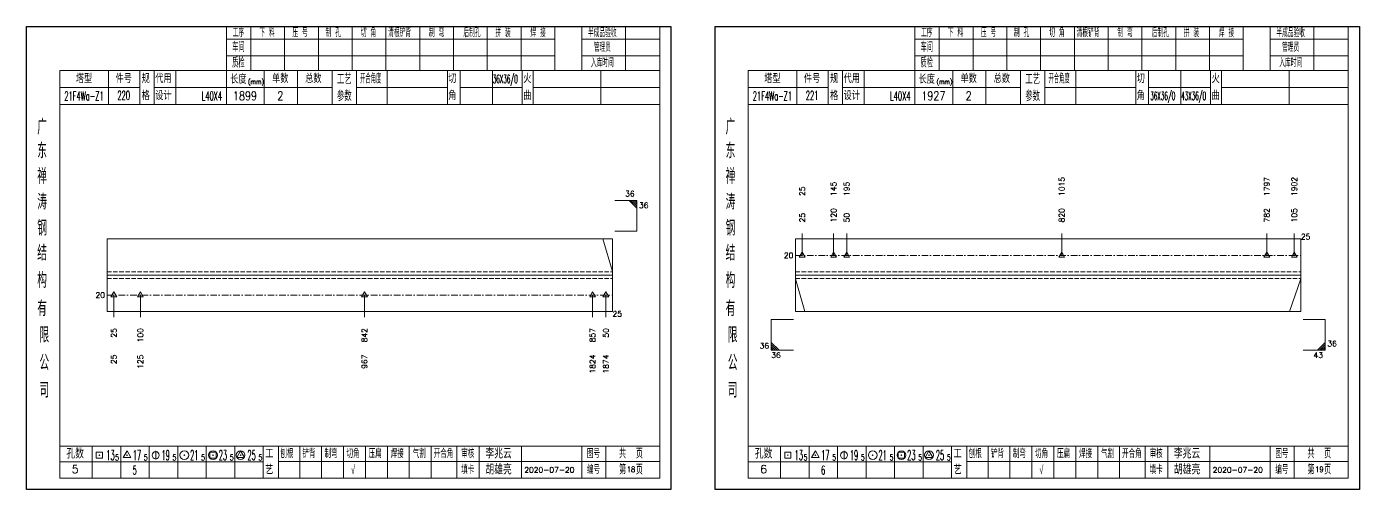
# Model space of a CAD drawing. Extents: x 1310 to 15542, y -76 to 8381.
# Drawn here: x 6823 to 7427, y 5084 to 5294 of the extents above; entities that cross this region are included whole.
import ezdxf
from ezdxf.enums import TextEntityAlignment as Align

# ---------------------------------------------------------------- set-up
doc = ezdxf.new("R2010")
doc.units = 0
doc.header["$MEASUREMENT"] = 0
doc.linetypes.add('一点画线', pattern=[5.2, 3, -1, 0.2, -1])
doc.linetypes.add('虚线', pattern=[2.75, 2, -0.75])
doc.layers.get('0').update_dxf_attribs({"linetype": 'CONTINUOUS', "lineweight": 25})
for name, color, linetype, lineweight in [('1', 7, 'CONTINUOUS', 25), ('4', 7, 'CONTINUOUS', 25), ('5', 7, 'CONTINUOUS', 25)]:
    doc.layers.add(name, color=color, linetype=linetype, lineweight=lineweight)
doc.styles.get("Standard").update_dxf_attribs({"font": 'simplex.shx', "width": 0.7, "height": 3, "bigfont": 'gbhzfs.shx'})

# ---------------------------------------------------------------- blocks, each defined once
blk = doc.blocks.new('孔17.5')
at = {"layer": '5', "color": 7, "linetype": 'Continuous', "lineweight": 13}
for p, q in [((0, 1), (-0.866, -0.5)), ((-0.1, -0.1), (0.1, 0.1)), ((0.1, -0.1), (-0.1, 0.1)), ((0.866, -0.5), (0, 1)), ((-0.866, -0.5), (0.866, -0.5))]:
    blk.add_line(p, q, dxfattribs=at)
blk = doc.blocks.new('CTJGK')
at = {"color": 6, "linetype": 'Continuous'}
for p, q in [((0, 209.97), (292.13, 209.97)), ((0, 0), (0, 209.97)), ((292.13, 209.97), (292.13, 0)), ((292.13, 0), (0, 0))]:
    blk.add_line(p, q, dxfattribs=at)

msp = doc.modelspace()

# ---------------------------------------------------------------- linework, layer by layer
at = {"color": 7, "linetype": 'Continuous', "lineweight": 13}
for p, q in [((7099.262, 5214.854), (7089.262, 5214.854)), ((7095.762, 5214.854), (7099.262, 5211.354)), ((7096.637, 5214.854), (7099.262, 5212.229)), ((7097.512, 5214.854), (7099.262, 5213.104)), ((7098.387, 5214.854), (7099.262, 5213.979)), ((7099.262, 5200.854), (7099.262, 5214.854)), ((7088.262, 5182.504), (7083.918, 5197.354)), ((7099.262, 5200.854), (7089.262, 5200.854)), ((7174.262, 5189.854), (7174.262, 5199.854)), ((7188.503, 5189.854), (7188.503, 5199.854)), ((7194.448, 5189.854), (7194.448, 5199.854)), ((7291.95, 5189.854), (7291.95, 5199.854)), ((7384.934, 5189.854), (7384.934, 5199.854)), ((7397.392, 5189.854), (7397.392, 5199.854)), ((7171.262, 5179.204), (7175.542, 5164.354)), ((7400.392, 5179.204), (7395.279, 5164.354)), ((6862.148, 5171.854), (6862.148, 5161.854)), ((6874.214, 5171.854), (6874.214, 5161.854)), ((6975.808, 5171.854), (6975.808, 5161.854)), ((7079.212, 5171.854), (7079.212, 5161.854)), ((7085.245, 5171.854), (7085.245, 5161.854)), ((7160.262, 5160.854), (7170.262, 5160.854)), ((7160.262, 5160.854), (7160.262, 5146.854)), ((7411.392, 5160.854), (7401.392, 5160.854)), ((7411.392, 5160.854), (7411.392, 5146.854)), ((7163.762, 5146.854), (7160.262, 5150.354)), ((7162.887, 5146.854), (7160.262, 5149.479)), ((7162.012, 5146.854), (7160.262, 5148.604)), ((7407.892, 5146.854), (7411.392, 5150.354)), ((7408.767, 5146.854), (7411.392, 5149.479)), ((7409.642, 5146.854), (7411.392, 5148.604)), ((7161.137, 5146.854), (7160.262, 5147.729)), ((7160.262, 5146.854), (7170.262, 5146.854)), ((7411.392, 5146.854), (7401.392, 5146.854)), ((7410.517, 5146.854), (7411.392, 5147.729))]:
    msp.add_line(p, q, dxfattribs=at)
at = {"color": 7, "linetype": 'Continuous', "lineweight": 18}
for p, q in [((6859.132, 5197.354), (6859.132, 5164.354)), ((6859.132, 5197.354), (7088.262, 5197.354)), ((7088.262, 5197.354), (7088.262, 5164.354)), ((7171.262, 5197.354), (7171.262, 5164.354)), ((7171.262, 5197.354), (7400.392, 5197.354)), ((7400.392, 5197.354), (7400.392, 5164.354)), ((6859.132, 5180.854), (7088.262, 5180.854)), ((7171.262, 5180.854), (7400.392, 5180.854))]:
    msp.add_line(p, q, dxfattribs=at)
at = {"color": 3, "linetype": '一点画线', "lineweight": 13}
for p, q in [((7171.262, 5189.854), (7400.392, 5189.854)), ((6859.132, 5171.854), (7088.262, 5171.854))]:
    msp.add_line(p, q, dxfattribs=at)
at = {"color": 1, "linetype": '虚线', "lineweight": 18}
for p, q in [((6859.132, 5182.354), (7088.262, 5182.354)), ((6859.132, 5179.354), (7088.262, 5179.354)), ((7171.262, 5182.354), (7400.392, 5182.354)), ((7171.262, 5179.354), (7400.392, 5179.354))]:
    msp.add_line(p, q, dxfattribs=at)
at = {"layer": '1', "color": 7, "linetype": 'Continuous', "lineweight": 18}
for p, q in [((6859.132, 5164.354), (7088.262, 5164.354)), ((7171.262, 5164.354), (7400.392, 5164.354))]:
    msp.add_line(p, q, dxfattribs=at)
at = {"layer": '4', "color": 1, "linetype": 'Continuous', "lineweight": 18}
for p, q in [((6822.632, 5293.681), (6822.632, 5083.711)), ((7114.762, 5293.681), (6822.632, 5293.681)), ((6913.262, 5293.681), (6913.262, 5273.841)), ((6924.292, 5293.681), (6924.292, 5273.821)), ((6939.602, 5293.681), (6939.602, 5273.821)), ((6954.922, 5293.681), (6954.922, 5273.821)), ((6970.232, 5293.681), (6970.232, 5273.821)), ((6985.542, 5293.681), (6985.542, 5273.821)), ((7000.852, 5293.681), (7000.852, 5273.821)), ((7016.172, 5293.681), (7016.172, 5273.821)), ((7031.482, 5293.681), (7031.482, 5273.821)), ((7046.792, 5293.681), (7046.792, 5273.821)), ((7062.102, 5293.681), (7062.102, 5273.841)), ((7062.102, 5293.681), (7062.102, 5273.821)), ((7074.382, 5293.681), (7074.382, 5273.821)), ((7094.132, 5293.681), (7094.132, 5273.821)), ((7109.712, 5293.681), (7109.712, 5273.821)), ((7114.762, 5263.881), (7114.762, 5293.681)), ((7134.762, 5293.681), (7134.762, 5083.711)), ((7426.892, 5293.681), (7134.762, 5293.681)), ((7225.392, 5293.681), (7225.392, 5273.841)), ((7236.422, 5293.681), (7236.422, 5273.821)), ((7251.732, 5293.681), (7251.732, 5273.821)), ((7267.052, 5293.681), (7267.052, 5273.821)), ((7282.362, 5293.681), (7282.362, 5273.821)), ((7297.672, 5293.681), (7297.672, 5273.821)), ((7312.982, 5293.681), (7312.982, 5273.821)), ((7328.302, 5293.681), (7328.302, 5273.821)), ((7343.612, 5293.681), (7343.612, 5273.821)), ((7358.922, 5293.681), (7358.922, 5273.821)), ((7374.232, 5293.681), (7374.232, 5273.841)), ((7374.232, 5293.681), (7374.232, 5273.821)), ((7386.512, 5293.681), (7386.512, 5273.821)), ((7406.262, 5293.681), (7406.262, 5273.821)), ((7421.842, 5293.681), (7421.842, 5273.821)), ((7426.892, 5263.881), (7426.892, 5293.681)), ((7062.102, 5287.951), (6913.262, 5287.951)), ((7109.712, 5287.951), (7074.382, 5287.951)), ((7374.232, 5287.951), (7225.392, 5287.951)), ((7421.842, 5287.951), (7386.512, 5287.951)), ((7062.102, 5280.471), (6913.262, 5280.471)), ((7109.712, 5280.471), (7074.382, 5280.471)), ((7374.232, 5280.471), (7225.392, 5280.471)), ((7421.842, 5280.471), (7386.512, 5280.471)), ((6837.642, 5273.821), (6837.642, 5088.761)), ((7109.712, 5273.821), (6837.642, 5273.821)), ((6859.762, 5273.831), (6859.762, 5258.411)), ((6873.912, 5258.411), (6873.912, 5273.821)), ((6880.412, 5258.411), (6880.412, 5273.821)), ((6890.282, 5273.821), (6890.282, 5258.411)), ((6913.262, 5273.841), (6913.262, 5258.411)), ((6930.382, 5273.821), (6930.382, 5258.411)), ((6945.432, 5273.821), (6945.432, 5258.411)), ((6961.132, 5273.821), (6961.132, 5258.411)), ((6972.192, 5273.821), (6972.192, 5258.411)), ((6986.142, 5273.821), (6986.142, 5258.411)), ((7013.442, 5273.821), (7013.442, 5258.411)), ((7019.202, 5273.821), (7019.202, 5258.411)), ((7033.822, 5273.821), (7033.822, 5258.411)), ((7047.282, 5273.821), (7047.282, 5258.411)), ((7052.272, 5273.821), (7052.272, 5258.411)), ((7083.012, 5273.821), (7083.012, 5258.411)), ((7109.712, 5088.761), (7109.712, 5273.821)), ((7149.772, 5273.821), (7149.772, 5088.761)), ((7421.842, 5273.821), (7149.772, 5273.821)), ((7171.892, 5273.831), (7171.892, 5258.411)), ((7186.042, 5258.411), (7186.042, 5273.821)), ((7192.542, 5258.411), (7192.542, 5273.821)), ((7202.412, 5273.821), (7202.412, 5258.411)), ((7225.392, 5273.841), (7225.392, 5258.411)), ((7242.512, 5273.821), (7242.512, 5258.411)), ((7257.562, 5273.821), (7257.562, 5258.411)), ((7273.262, 5273.821), (7273.262, 5258.411)), ((7284.322, 5273.821), (7284.322, 5258.411)), ((7298.272, 5273.821), (7298.272, 5258.411)), ((7325.572, 5273.821), (7325.572, 5258.411)), ((7331.332, 5273.821), (7331.332, 5258.411)), ((7345.952, 5273.821), (7345.952, 5258.411)), ((7359.412, 5273.821), (7359.412, 5258.411)), ((7364.402, 5273.821), (7364.402, 5258.411)), ((7395.142, 5273.821), (7395.142, 5258.411)), ((7421.842, 5088.761), (7421.842, 5273.821)), ((6873.912, 5266.061), (6837.642, 5266.061)), ((6961.132, 5266.111), (6880.412, 5266.111)), ((6972.192, 5266.111), (7013.442, 5266.111)), ((7019.202, 5266.111), (7047.282, 5266.111)), ((7052.272, 5266.111), (7109.892, 5266.111)), ((7114.762, 5083.711), (7114.762, 5263.881)), ((7186.042, 5266.061), (7149.772, 5266.061)), ((7273.262, 5266.111), (7192.542, 5266.111)), ((7284.322, 5266.111), (7325.572, 5266.111)), ((7331.332, 5266.111), (7359.412, 5266.111)), ((7364.402, 5266.111), (7422.022, 5266.111)), ((7426.892, 5083.711), (7426.892, 5263.881)), ((7109.892, 5258.411), (6837.642, 5258.411)), ((7422.022, 5258.411), (7149.772, 5258.411)), ((6837.642, 5103.291), (7109.712, 5103.291)), ((6852.332, 5103.291), (6852.332, 5088.761)), ((6865.262, 5088.761), (6865.262, 5103.291)), ((6878.192, 5103.291), (6878.192, 5088.761)), ((6891.112, 5088.761), (6891.112, 5103.291)), ((6904.042, 5103.291), (6904.042, 5088.761)), ((6916.972, 5088.761), (6916.972, 5103.291)), ((6929.892, 5088.761), (6929.892, 5103.291)), ((6936.762, 5088.761), (6936.762, 5103.291)), ((6946.422, 5088.761), (6946.422, 5103.291)), ((6956.362, 5088.761), (6956.362, 5103.291)), ((6966.302, 5088.761), (6966.302, 5103.291)), ((6976.252, 5088.761), (6976.252, 5103.291)), ((6986.192, 5088.761), (6986.192, 5103.291)), ((6996.132, 5088.761), (6996.132, 5103.291)), ((7006.082, 5088.761), (7006.082, 5103.291)), ((7017.722, 5088.761), (7017.722, 5103.291)), ((7027.872, 5088.761), (7027.872, 5103.291)), ((7046.932, 5088.761), (7046.932, 5103.291)), ((7074.312, 5088.761), (7074.312, 5103.291)), ((7085.272, 5088.761), (7085.272, 5103.291)), ((7149.772, 5103.291), (7421.842, 5103.291)), ((7164.462, 5103.291), (7164.462, 5088.761)), ((7177.392, 5088.761), (7177.392, 5103.291)), ((7190.322, 5103.291), (7190.322, 5088.761)), ((7203.242, 5088.761), (7203.242, 5103.291)), ((7216.172, 5103.291), (7216.172, 5088.761)), ((7229.102, 5088.761), (7229.102, 5103.291)), ((7242.022, 5088.761), (7242.022, 5103.291)), ((7248.892, 5088.761), (7248.892, 5103.291)), ((7258.552, 5088.761), (7258.552, 5103.291)), ((7268.492, 5088.761), (7268.492, 5103.291)), ((7278.432, 5088.761), (7278.432, 5103.291)), ((7288.382, 5088.761), (7288.382, 5103.291)), ((7298.322, 5088.761), (7298.322, 5103.291)), ((7308.262, 5088.761), (7308.262, 5103.291)), ((7318.212, 5088.761), (7318.212, 5103.291)), ((7329.852, 5088.761), (7329.852, 5103.291)), ((7340.002, 5088.761), (7340.002, 5103.291)), ((7359.062, 5088.761), (7359.062, 5103.291)), ((7386.442, 5088.761), (7386.442, 5103.291)), ((7397.402, 5088.761), (7397.402, 5103.291)), ((6929.892, 5096.161), (6837.642, 5096.161)), ((6936.722, 5096.321), (7109.712, 5096.321)), ((7242.022, 5096.161), (7149.772, 5096.161)), ((7248.852, 5096.321), (7421.842, 5096.321)), ((6837.642, 5088.761), (7109.712, 5088.761)), ((7149.772, 5088.761), (7421.842, 5088.761)), ((6822.632, 5083.711), (7114.762, 5083.711)), ((7134.762, 5083.711), (7426.892, 5083.711))]:
    msp.add_line(p, q, dxfattribs=at)
at = {"layer": '4', "color": 7, "linetype": 'Continuous', "lineweight": 13}
for p, q in [((6854.218, 5097.797), (6854.218, 5100.625)), ((6854.218, 5100.625), (6857.046, 5100.625)), ((6857.046, 5100.625), (6857.046, 5097.797)), ((6868.132, 5101.211), (6866.4, 5098.211)), ((6869.864, 5098.211), (6868.132, 5101.211)), ((6881.132, 5101.211), (6881.132, 5097.211)), ((6905.718, 5097.797), (6905.718, 5100.625)), ((6905.718, 5100.625), (6908.546, 5100.625)), ((6908.546, 5100.625), (6908.546, 5097.797)), ((6919.632, 5101.211), (6917.9, 5098.211)), ((6921.364, 5098.211), (6919.632, 5101.211)), ((7166.348, 5097.797), (7166.348, 5100.625)), ((7166.348, 5100.625), (7169.176, 5100.625)), ((7169.176, 5100.625), (7169.176, 5097.797)), ((7180.262, 5101.211), (7178.53, 5098.211)), ((7181.994, 5098.211), (7180.262, 5101.211)), ((7193.262, 5101.211), (7193.262, 5097.211)), ((7217.848, 5097.797), (7217.848, 5100.625)), ((7217.848, 5100.625), (7220.676, 5100.625)), ((7220.676, 5100.625), (7220.676, 5097.797)), ((7231.762, 5101.211), (7230.03, 5098.211)), ((7233.494, 5098.211), (7231.762, 5101.211)), ((6857.046, 5097.797), (6854.218, 5097.797)), ((6855.432, 5099.011), (6855.832, 5099.411)), ((6855.832, 5099.011), (6855.432, 5099.411)), ((6866.4, 5098.211), (6869.864, 5098.211)), ((6867.932, 5099.011), (6868.332, 5099.411)), ((6868.332, 5099.011), (6867.932, 5099.411)), ((6893.932, 5099.011), (6894.332, 5099.411)), ((6894.332, 5099.011), (6893.932, 5099.411)), ((6908.546, 5097.797), (6905.718, 5097.797)), ((6906.932, 5099.011), (6907.332, 5099.411)), ((6907.332, 5099.011), (6906.932, 5099.411)), ((6917.9, 5098.211), (6921.364, 5098.211)), ((6919.432, 5099.011), (6919.832, 5099.411)), ((6919.832, 5099.011), (6919.432, 5099.411)), ((7169.176, 5097.797), (7166.348, 5097.797)), ((7167.562, 5099.011), (7167.962, 5099.411)), ((7167.962, 5099.011), (7167.562, 5099.411)), ((7178.53, 5098.211), (7181.994, 5098.211)), ((7180.062, 5099.011), (7180.462, 5099.411)), ((7180.462, 5099.011), (7180.062, 5099.411)), ((7206.062, 5099.011), (7206.462, 5099.411)), ((7206.462, 5099.011), (7206.062, 5099.411)), ((7220.676, 5097.797), (7217.848, 5097.797)), ((7219.062, 5099.011), (7219.462, 5099.411)), ((7219.462, 5099.011), (7219.062, 5099.411)), ((7230.03, 5098.211), (7233.494, 5098.211)), ((7231.562, 5099.011), (7231.962, 5099.411)), ((7231.962, 5099.011), (7231.562, 5099.411))]:
    msp.add_line(p, q, dxfattribs=at)
for centre, radius in [((6881.132, 5099.211), 1.6), ((6894.132, 5099.211), 2), ((6907.132, 5099.211), 2), ((6919.632, 5099.211), 2), ((7193.262, 5099.211), 1.6), ((7206.262, 5099.211), 2), ((7219.262, 5099.211), 2), ((7231.762, 5099.211), 2)]:
    msp.add_circle(centre, radius, dxfattribs=at)

# ---------------------------------------------------------------- block references
at = {"color": 0, "linetype": 'Continuous'}
for p in [(6822.632, 5083.711), (7134.762, 5083.711)]:
    msp.add_blockref('CTJGK', p, dxfattribs=at)
at = {"color": 8, "linetype": 'Continuous', "lineweight": 9, "xscale": 1.5, "yscale": 1.5, "zscale": 1.5}
for p in [(7174.262, 5189.854), (7188.503, 5189.854), (7194.448, 5189.854), (7291.95, 5189.854), (7384.934, 5189.854), (7397.392, 5189.854)]:
    msp.add_blockref('孔17.5', p, dxfattribs=at)
at = {"layer": '1', "color": 8, "linetype": 'Continuous', "lineweight": 9, "xscale": 1.5, "yscale": 1.5, "zscale": 1.5}
for p in [(6862.148, 5171.854), (6874.214, 5171.854), (6975.808, 5171.854), (7079.212, 5171.854), (7085.245, 5171.854)]:
    msp.add_blockref('孔17.5', p, dxfattribs=at)

# ---------------------------------------------------------------- texts
at = {"color": 7, "linetype": 'Continuous', "lineweight": 13}
for s, p in [('25', (7174.262, 5216.854)), ('145', (7188.503, 5216.854)), ('195', (7194.448, 5216.854)), ('1015', (7291.95, 5216.854)), ('1797', (7384.934, 5216.854)), ('1902', (7397.392, 5216.854))]:
    msp.add_text(s, height=2.5, rotation=90, dxfattribs=at).set_placement(p, align=Align.MIDDLE_LEFT)
for p in [(7098.262, 5215.854), (7159.262, 5146.854)]:
    msp.add_text('36', height=2.5, dxfattribs=at).set_placement(p, align=Align.BOTTOM_RIGHT)
for p in [(7100.262, 5213.854), (7160.262, 5145.854)]:
    msp.add_text('36', height=2.5, dxfattribs=at).set_placement(p, align=Align.TOP_LEFT)
at = {"color": 8, "linetype": 'Continuous', "lineweight": 9}
for s, p in [('25', (7174.262, 5204.854)), ('120', (7188.503, 5204.854)), ('50', (7194.448, 5204.854)), ('820', (7291.95, 5204.854)), ('782', (7384.934, 5204.854)), ('105', (7397.392, 5204.854))]:
    msp.add_text(s, height=2.5, rotation=90, dxfattribs=at).set_placement(p, align=Align.MIDDLE_LEFT)
at = {"color": 7, "linetype": 'Continuous', "lineweight": 13}
msp.add_text('25', height=2.5, dxfattribs=at).set_placement((7400.392, 5198.354), align=Align.MIDDLE_LEFT)
for p in [(7170.262, 5189.854), (6858.132, 5171.854)]:
    msp.add_text('20', height=2.5, dxfattribs=at).set_placement(p, align=Align.MIDDLE_RIGHT)
msp.add_text('36', height=2.5, dxfattribs=at).set_placement((7412.392, 5147.854), align=Align.BOTTOM_LEFT)
msp.add_text('43', height=2.5, dxfattribs=at).set_placement((7410.392, 5145.854), align=Align.TOP_RIGHT)
at = {"layer": '1', "color": 7, "linetype": 'Continuous', "lineweight": 13}
msp.add_text('25', height=2.5, dxfattribs=at).set_placement((7088.262, 5163.354), align=Align.MIDDLE_LEFT)
at = {"layer": '1', "color": 8, "linetype": 'Continuous', "lineweight": 9}
for s, p in [('25', (6862.148, 5156.854)), ('100', (6874.214, 5156.854)), ('842', (6975.808, 5156.854)), ('857', (7079.212, 5156.854)), ('50', (7085.245, 5156.854))]:
    msp.add_text(s, height=2.5, rotation=90, dxfattribs=at).set_placement(p, align=Align.MIDDLE_RIGHT)
at = {"layer": '1', "color": 7, "linetype": 'Continuous', "lineweight": 13}
for s, p in [('25', (6862.148, 5144.854)), ('125', (6874.214, 5144.854)), ('967', (6975.808, 5144.854)), ('1824', (7079.212, 5144.854)), ('1874', (7085.245, 5144.854))]:
    msp.add_text(s, height=2.5, rotation=90, dxfattribs=at).set_placement(p, align=Align.MIDDLE_RIGHT)
at = {"layer": '4', "color": 1, "linetype": 'Continuous', "lineweight": 25}
for s, height, width, p in [('工序', 3.7, 0.7, (6918.632, 5290.811)), ('下 料', 3.7, 0.7, (6931.632, 5290.811)), ('压 号', 3.7, 0.7, (6946.632, 5290.811)), ('制 孔', 3.7, 0.7, (6961.632, 5290.811)), ('切 角', 3.7, 0.7, (6977.632, 5290.811)), ('清根铲背 ', 3.7, 0.7, (6992.632, 5290.811)), (' 制 弯', 3.7, 0.7, (7007.632, 5290.811)), (' 后制孔', 3.7, 0.7, (7023.632, 5290.811)), ('拼 装', 3.7, 0.7, (7038.632, 5290.811)), (' 焊 接', 3.7, 0.7, (7053.632, 5290.811)), ('半成品验收', 3.7, 0.7, (7083.632, 5290.811)), ('工序', 3.7, 0.7, (7230.762, 5290.811)), ('下 料', 3.7, 0.7, (7243.762, 5290.811)), ('压 号', 3.7, 0.7, (7258.762, 5290.811)), ('制 孔', 3.7, 0.7, (7273.762, 5290.811)), ('切 角', 3.7, 0.7, (7289.762, 5290.811)), ('清根铲背 ', 3.7, 0.7, (7304.762, 5290.811)), (' 制 弯', 3.7, 0.7, (7319.762, 5290.811)), (' 后制孔', 3.7, 0.7, (7335.762, 5290.811)), ('拼 装', 3.7, 0.7, (7350.762, 5290.811)), (' 焊 接', 3.7, 0.7, (7365.762, 5290.811)), ('半成品验收', 3.7, 0.7, (7395.762, 5290.811)), ('车间', 4, 0.7, (6918.632, 5284.211)), ('管理员', 3.7, 0.7, (7083.632, 5284.211)), ('车间', 4, 0.7, (7230.762, 5284.211)), ('管理员', 3.7, 0.7, (7395.762, 5284.211)), ('质检', 4, 0.7, (6918.632, 5277.151)), ('入库时间', 3.7, 0.7, (7083.632, 5277.151)), ('质检', 4, 0.7, (7230.762, 5277.151)), ('入库时间', 3.7, 0.7, (7395.762, 5277.151)), ('(mm)', 2.24, 0.7, (6926.632, 5268.711)), ('工艺', 4.8, 0.7, (6966.632, 5269.971)), ('开合角度', 4, 0.6, (6978.632, 5269.971)), ('36X36/0', 3.8, 0.4, (7039.632, 5269.971)), ('(mm)', 2.24, 0.7, (7238.762, 5268.711)), ('工艺', 4.8, 0.7, (7278.762, 5269.971)), ('开合角度', 4, 0.6, (7290.762, 5269.971)), ('21F4Wa-Z1', 4, 0.5, (6848.632, 5262.231)), ('220', 4, 0.5, (6866.632, 5262.481)), ('L40X4', 4, 0.5, (6906.632, 5262.211)), ('1899', 4, 0.8, (6921.632, 5262.261)), ('2', 4, 0.8, (6937.632, 5262.261)), ('参数', 4.8, 0.7, (6966.632, 5262.261)), ('21F4Wa-Z1', 4, 0.5, (7160.762, 5262.231)), ('221', 4, 0.5, (7178.762, 5262.481)), ('L40X4', 4, 0.5, (7218.762, 5262.211)), ('1927', 4, 0.8, (7233.762, 5262.261)), ('2', 4, 0.8, (7249.762, 5262.261)), ('参数', 4.8, 0.7, (7278.762, 5262.261)), ('36X36/0', 3.8, 0.4, (7337.762, 5262.261)), ('43X36/0', 3.8, 0.4, (7351.762, 5262.261)), ('广', 6.96, 0.7, (6829.632, 5248.181)), ('广', 6.96, 0.7, (7141.762, 5248.181)), ('东', 6.96, 0.7, (6829.632, 5237.391)), ('东', 6.96, 0.7, (7141.762, 5237.391)), ('禅', 6.96, 0.7, (6829.632, 5225.801)), ('禅', 6.96, 0.7, (7141.762, 5225.801)), ('涛', 6.96, 0.7, (6829.632, 5214.201)), ('涛', 6.96, 0.7, (7141.762, 5214.201)), ('钢', 6.96, 0.7, (6829.632, 5202.311)), ('钢', 6.96, 0.7, (7141.762, 5202.311)), ('结', 6.96, 0.7, (6829.632, 5191.001)), ('结', 6.96, 0.7, (7141.762, 5191.001)), ('构', 6.96, 0.7, (6829.632, 5178.621)), ('构', 6.96, 0.7, (7141.762, 5178.621)), ('有', 6.96, 0.7, (6829.632, 5165.811)), ('有', 6.96, 0.7, (7141.762, 5165.811)), ('限', 6.96, 0.7, (6830.632, 5153.811)), ('限', 6.96, 0.7, (7142.762, 5153.811)), ('公', 6.96, 0.7, (6830.632, 5141.271)), ('公', 6.96, 0.7, (7142.762, 5141.271)), ('司', 6.96, 0.7, (6830.632, 5128.791)), ('司', 6.96, 0.7, (7142.762, 5128.791)), ('13', 4.47, 0.5, (6860.632, 5099.211)), ('17', 4.47, 0.5, (6872.632, 5099.211)), ('19', 4.47, 0.5, (6885.632, 5099.211)), ('21', 4.47, 0.5, (6898.632, 5099.211)), ('23', 4.47, 0.5, (6911.632, 5099.211)), ('25', 4.47, 0.5, (6924.632, 5099.211)), ('刨根', 3.7, 0.8, (6940.632, 5099.811)), ('铲背', 3.7, 0.8, (6950.632, 5099.811)), ('制弯', 3.7, 0.8, (6960.632, 5099.811)), ('切角', 3.7, 0.8, (6970.632, 5099.811)), ('压扁', 3.7, 0.8, (6980.632, 5099.811)), ('焊接', 3.7, 0.8, (6990.632, 5099.811)), ('气割', 3.7, 0.8, (7000.632, 5099.811)), ('开合角', 3.7, 0.8, (7011.632, 5099.811)), ('审核', 3.7, 0.8, (7022.632, 5099.811)), ('图号', 3.7, 0.8, (7079.632, 5099.811)), ('共  页', 4, 0.8, (7096.632, 5099.811)), ('13', 4.47, 0.5, (7172.762, 5099.211)), ('17', 4.47, 0.5, (7184.762, 5099.211)), ('19', 4.47, 0.5, (7197.762, 5099.211)), ('21', 4.47, 0.5, (7210.762, 5099.211)), ('23', 4.47, 0.5, (7223.762, 5099.211)), ('25', 4.47, 0.5, (7236.762, 5099.211)), ('刨根', 3.7, 0.8, (7252.762, 5099.811)), ('铲背', 3.7, 0.8, (7262.762, 5099.811)), ('制弯', 3.7, 0.8, (7272.762, 5099.811)), ('切角', 3.7, 0.8, (7282.762, 5099.811)), ('压扁', 3.7, 0.8, (7292.762, 5099.811)), ('焊接', 3.7, 0.8, (7302.762, 5099.811)), ('气割', 3.7, 0.8, (7312.762, 5099.811)), ('开合角', 3.7, 0.8, (7323.762, 5099.811)), ('审核', 3.7, 0.8, (7334.762, 5099.811)), ('图号', 3.7, 0.8, (7391.762, 5099.811)), ('共  页', 4, 0.8, (7408.762, 5099.811)), ('5', 2.68, 0.6, (6863.632, 5098.211)), ('5', 4, 0.5, (6871.632, 5092.461)), ('5', 2.68, 0.6, (6876.632, 5098.211)), ('5', 2.68, 0.6, (6889.632, 5098.211)), ('5', 2.68, 0.6, (6902.632, 5098.211)), ('5', 2.68, 0.6, (6915.632, 5098.211)), ('5', 2.68, 0.6, (6928.632, 5098.211)), ('√', 4, 0.6, (6970.632, 5092.541)), ('填卡', 3.7, 0.8, (7022.632, 5092.541)), ('编号', 3.7, 0.8, (7079.632, 5092.541)), ('第  页', 4, 0.8, (7096.632, 5092.541)), ('5', 2.68, 0.6, (7175.762, 5098.211)), ('6', 4, 0.5, (7183.762, 5092.461)), ('5', 2.68, 0.6, (7188.762, 5098.211)), ('5', 2.68, 0.6, (7201.762, 5098.211)), ('5', 2.68, 0.6, (7214.762, 5098.211)), ('5', 2.68, 0.6, (7227.762, 5098.211)), ('5', 2.68, 0.6, (7240.762, 5098.211)), ('√', 4, 0.6, (7282.762, 5092.541)), ('填卡', 3.7, 0.8, (7334.762, 5092.541)), ('编号', 3.7, 0.8, (7391.762, 5092.541)), ('第  页', 4, 0.8, (7408.762, 5092.541))]:
    msp.add_text(s, height=height, dxfattribs=dict(at, width=width)).set_placement(p, align=Align.MIDDLE_CENTER)
for s, height, p in [('塔型', 3.7, (6848.632, 5269.941)), ('件号', 3.7, (6866.632, 5269.941)), ('规', 3.7, (6876.632, 5269.971)), ('代用', 3.7, (6884.632, 5269.971)), ('长度', 3.7, (6918.632, 5269.711)), ('单数', 3.7, (6937.632, 5269.971)), ('总数', 3.7, (6952.632, 5269.971)), ('切', 3.7, (7015.632, 5269.971)), ('火', 3.7, (7049.632, 5269.971)), ('塔型', 3.7, (7160.762, 5269.941)), ('件号', 3.7, (7178.762, 5269.941)), ('规', 3.7, (7188.762, 5269.971)), ('代用', 3.7, (7196.762, 5269.971)), ('长度', 3.7, (7230.762, 5269.711)), ('单数', 3.7, (7249.762, 5269.971)), ('总数', 3.7, (7264.762, 5269.971)), ('切', 3.7, (7327.762, 5269.971)), ('火', 3.7, (7361.762, 5269.971)), ('格', 3.7, (6876.632, 5262.261)), ('设计', 3.7, (6884.632, 5262.261)), ('角', 3.7, (7015.632, 5262.261)), ('曲', 3.7, (7049.632, 5262.261)), ('格', 3.7, (7188.762, 5262.261)), ('设计', 3.7, (7196.762, 5262.261)), ('角', 3.7, (7327.762, 5262.261)), ('曲', 3.7, (7361.762, 5262.261)), ('孔数', 4, (6844.632, 5099.731)), ('工', 3.7, (6932.632, 5099.811)), ('李兆云', 4, (7036.632, 5099.811)), ('孔数', 4, (7156.762, 5099.731)), ('工', 3.7, (7244.762, 5099.811)), ('李兆云', 4, (7348.762, 5099.811)), ('5', 3.7, (6844.632, 5092.901)), ('艺', 3.7, (6932.632, 5092.461)), ('胡雄亮', 4, (7036.632, 5092.541)), ('6', 3.7, (7156.762, 5092.901)), ('艺', 3.7, (7244.762, 5092.461)), ('胡雄亮', 4, (7348.762, 5092.541)), ('2020-07-20', 2.5, (7059.632, 5092.541)), ('2020-07-20', 2.5, (7371.762, 5092.541))]:
    msp.add_text(s, height=height, dxfattribs=at).set_placement(p, align=Align.MIDDLE_CENTER)
at = {"layer": '4', "color": 6, "linetype": 'Continuous', "lineweight": 25, "width": 0.8}
for s, p in [('18', (7096.657, 5092.769)), ('19', (7408.787, 5092.769))]:
    msp.add_text(s, height=2.5, dxfattribs=at).set_placement(p, align=Align.MIDDLE_CENTER)

doc.saveas('drawing.dxf')
